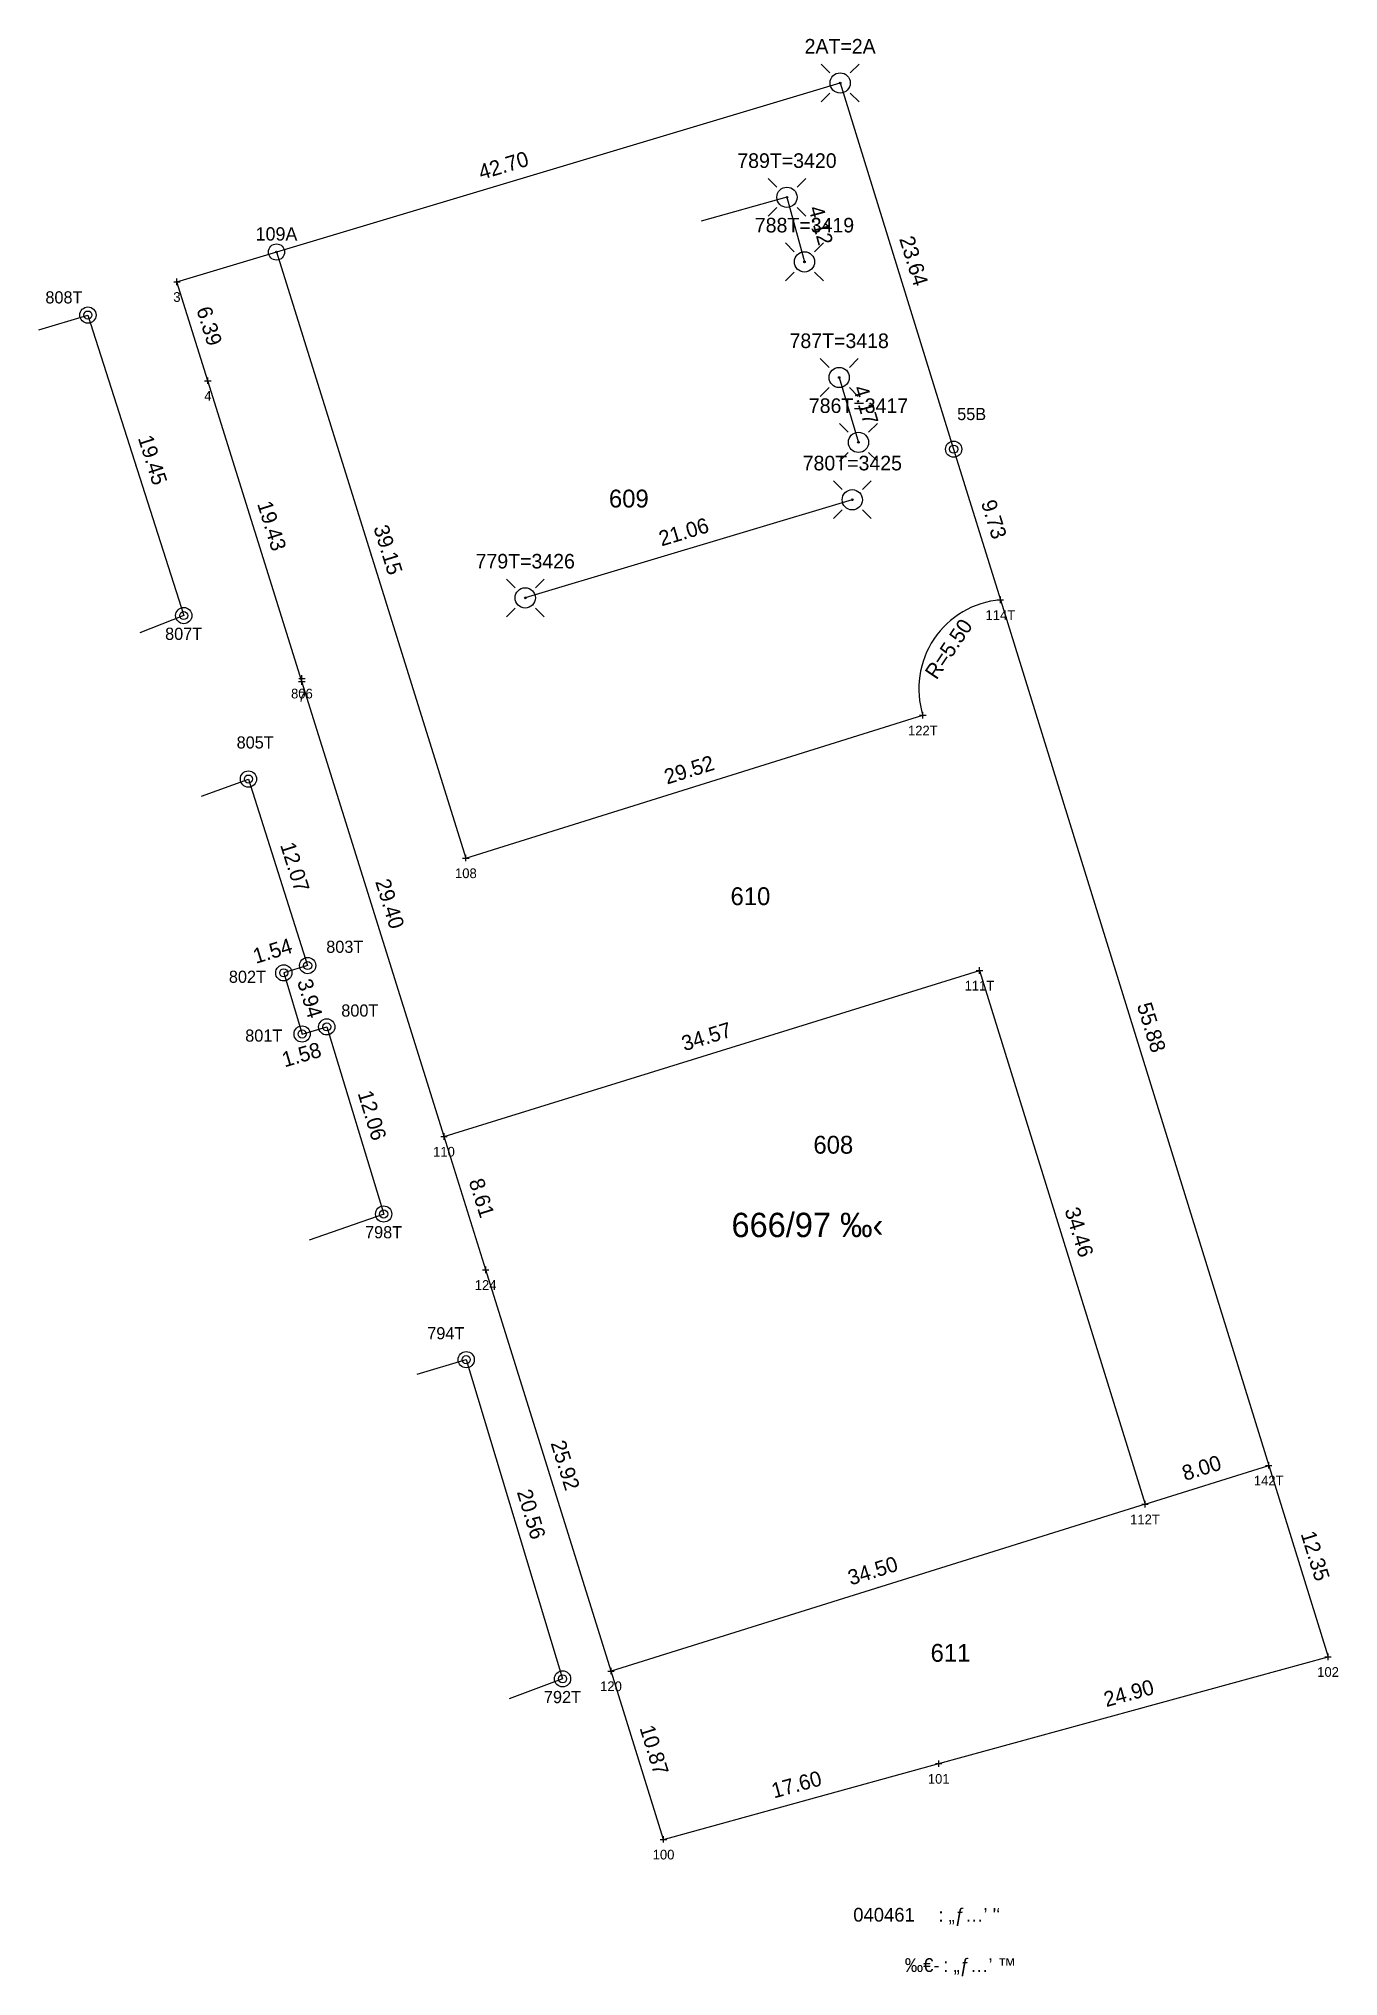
# Model space of a CAD drawing. Header units: millimetres. Extents: x 4005 to 4085, y 4900 to 5020.
import ezdxf
from ezdxf.enums import TextEntityAlignment as Align

# ---------------------------------------------------------------- set-up
doc = ezdxf.new("R2010")
doc.units = ezdxf.units.MM
for name, color, linetype in [('BLDP001', 7, 'Continuous'), ('PCLP004', 3, 'Continuous'), ('PCLS007R', 240, 'Continuous'), ('SRVS003', 7, 'Continuous'), ('SRVS006', 2, 'Continuous'), ('SRVS011', 7, 'Continuous')]:
    doc.layers.add(name, color=color, linetype=linetype)
doc.styles.add('HEBTXT', font='HEBTXT.shx')
doc.styles.add('MD-2010', font='hebtxt.shx', dxfattribs={"height": 0.5})

# ---------------------------------------------------------------- blocks, each defined once
blk = doc.blocks.new('SRVS011')
for p, q in [((-0.4000000000232831, 0), (0.4000000000232831, 0)), ((0, -0.4000000000232831), (0, 0.4000000000232831))]:
    blk.add_line(p, q)
at = {"color": 1, "style": 'HEBTXT', "flags": 1}
blk.add_attdef('HEIGHT', text='', height=1.5, dxfattribs=at).set_placement((0.00146799873741088, 0.7487092629989718), align=Align.CENTER)
at = {"color": 3, "style": 'HEBTXT'}
blk.add_attdef('NAME', text='', height=1.2, dxfattribs=at).set_placement((-0.002842814885582357, -2.476392554601262), align=Align.CENTER)
at = {"color": 4, "style": 'HEBTXT'}
blk.add_attdef('KIND', text='', height=1.5, dxfattribs=at).set_placement((-0.004717186985146782, -4.651868405695637), align=Align.CENTER)
at = {"style": 'HEBTXT', "flags": 9}
for tag, p in [('SOURCE-CODE', (-2.523235814856179, -6.688080863657206)), ('MARK-CODE', (-2.651020829563208, -8.706629235184437))]:
    blk.add_attdef(tag, p, '', height=1.5, dxfattribs=at)
blk.add_attdef('KIND_2', text='', height=1.5, dxfattribs=at).set_placement((0, -10.75358121948082, -0.001), align=Align.CENTER)
at = {"color": 4, "style": 'HEBTXT', "flags": 9}
blk.add_attdef('UDKIND', text='', height=1.5, dxfattribs=at).set_placement((-0.004717186985146782, -12.94676414498272), align=Align.CENTER)
blk = doc.blocks.new('SRVS003')
for centre, radius in [((0, 0, -0.001), 1), ((0, 0), 0.1)]:
    blk.add_circle(centre, radius)
at = {"style": 'HEBTXT'}
for tag, height, p in [('NAME', 1.65, (0, 1.400000000000006)), ('HEIGHT', 1.8, (0, -3.199999999999989))]:
    blk.add_attdef(tag, text='', height=height, dxfattribs=at).set_placement(p, align=Align.CENTER)
for tag, flags, p in [('KIND', 1, (0, -5.400000000000006)), ('SOURCE-CODE', 9, (0, -7.599999999999994)), ('MARK-CODE', 9, (0, -9.800000000000011)), ('KIND_2', 9, (0, -11.96614500000001, -0.001)), ('UDKIND', 9, (0, -14.00638940222564))]:
    blk.add_attdef(tag, text='', height=1.8, dxfattribs=dict(at, flags=flags)).set_placement(p, align=Align.CENTER)
blk = doc.blocks.new('SRVS006')
for radius in [1, 0.5]:
    blk.add_circle((0, 0), radius)
at = {"layer": 'DEFPOINTS'}
blk.add_circle((0, 0), 0.003, dxfattribs=at)
at = {"style": 'HEBTXT'}
blk.add_attdef('NAME', text='', height=1.5, dxfattribs=at).set_placement((-0.01061771158461511, -2.996116567604872), align=Align.CENTER)
for tag, flags, p in [('KIND', 1, (0, -6.042079831357228, -0.001)), ('HEIGHT', 1, (0, -8, -0.001)), ('SOURCE-CODE', 9, (0, -9.957920168642772, -0.001)), ('MARK-CODE', 9, (0, -11.91584033728554, -0.0009999999999999998)), ('KIND_2', 9, (0, -14.10014771155258, -0.001)), ('UDKIND', 9, (0, -16.18577750949049, -0.001))]:
    blk.add_attdef(tag, text='', height=1.8, dxfattribs=dict(at, flags=flags)).set_placement(p, align=Align.CENTER)
blk = doc.blocks.new('pcls004')
at = {"style": 'HEBTXT'}
blk.add_attdef('BLOCK', text='', height=3, dxfattribs=at).set_placement((0, 0.2745044955507363), align=Align.CENTER)
at = {"style": 'HEBTXT', "flags": 1}
for tag, p in [('AREA_LEGAL', (0, -3.624518381413088)), ('AREA_CALC', (0, -1.624518381413089)), ('STATUS', (0, -5.806185766918771))]:
    blk.add_attdef(tag, text='', height=1.5, dxfattribs=at).set_placement(p, align=Align.CENTER)
blk = doc.blocks.new('PCLS003')
at = {"style": 'HEBTXT'}
blk.add_attdef('PARCEL', text='', height=2.2, dxfattribs=at).set_placement((0, 1.20302619826319), align=Align.MIDDLE_CENTER)
at = {"style": 'HEBTXT', "flags": 1}
for tag, p in [('AREA_CALC', (0, -3.896504112062444)), ('BLOCK', (0, -1.896504112062444)), ('AREA_LEGAL', (0, -5.896504112062443))]:
    blk.add_attdef(tag, text='', height=1.5, dxfattribs=at).set_placement(p, align=Align.CENTER)
blk = doc.blocks.new('PCLS007')
blk.add_circle((0, 0), 0.003125)
at = {"style": 'HEBTXT'}
blk.add_attdef('FRONT-LEN', text='', height=1.875, dxfattribs=at).set_placement((0, 1.25), align=Align.CENTER)
blk = doc.blocks.new('drws033')
at = {"style": 'MD-2010'}
blk.add_text(": „ƒ…’ '‘", height=1.7, dxfattribs=at).set_placement((-14.59734936715834, -0.0006135956678079424))
blk.add_attdef('PROJ_NUM', (-25.10073242179877, 0.02089273523950652), '', height=1.7, dxfattribs=at)
blk = doc.blocks.new('drws034')
at = {"style": 'MD-2010'}
blk.add_text(': „ƒ…’ ™', height=1.7, dxfattribs=at).set_placement((-14.02359693705957, 0.0007796930245902445))
blk.add_attdef('PROJ_NAME', text='', height=1.7, dxfattribs=at).set_placement((-14.49766000057927, 0.004183352499339321), align=Align.RIGHT)
blk = doc.blocks.new('SRVS031')
at = {"flags": 128}
for points in [[(-2.326338748959063, 2.326338748959063), (-1.25245960812888, 1.25245960812888)], [(1.252459608128835, 1.252459608128858), (2.326338748959063, 2.326338748959063)], [(-2.326338748959063, -2.326338748959063), (-1.252459608128791, -1.252459608128835)], [(1.25245960812888, -1.252459608128925), (2.326338748959019, -2.326338748959063)]]:
    blk.add_lwpolyline(points, dxfattribs=at)
for radius in [1.25, 0.1]:
    blk.add_circle((0, 0), radius)
at = {"style": 'HEBTXT'}
blk.add_attdef('NAME', text='', height=1.8, dxfattribs=at).set_placement((0, 3.627516603993882), align=Align.CENTER)
at = {"style": 'HEBTXT', "flags": 1}
for tag, p in [('YOLD', (0, -5.338985584715488)), ('XOLD', (0, -7.538985584715505)), ('YNEW', (0, -9.738985584715493)), ('XNEW', (0, -11.93898558471551)), ('POSITION', (0, -16.12994565092296, -0.001)), ('RANK', (0, -14.0166893931509, -0.001))]:
    blk.add_attdef(tag, text='', height=1.8, dxfattribs=at).set_placement(p, align=Align.CENTER)

msp = doc.modelspace()

# ---------------------------------------------------------------- linework, layer by layer
at = {"layer": 'BLDP001', "elevation": 1000, "flags": 128}
for points in [[(4050.9, 5009.9), (4045.603943925309, 5008.425572113512)], [(4050.9, 5009.9), (4051.98, 5005.92)], [(4054.12, 4998.79), (4055.31, 4994.79)], [(4054.93, 4991.25), (4034.76, 4985.2)]]:
    msp.add_lwpolyline(points, dxfattribs=at)
at = {"layer": 'BLDP001', "flags": 128}
for points in [[(4004.75792301229, 5001.725956866308), (4007.79, 5002.64), (4013.7, 4984.11), (4010.988795367518, 4983.048945922593)], [(4014.786205435171, 4972.968300695974), (4017.69, 4974.03), (4021.34, 4962.53), (4019.87, 4962.08), (4021, 4958.31), (4022.52, 4958.75), (4026.03, 4947.21), (4021.425543300024, 4945.606873714382)], [(4028.103758971877, 4937.325940472842), (4031.12, 4938.23), (4037.06, 4918.55), (4033.774771119938, 4917.32676060278)]]:
    msp.add_lwpolyline(points, dxfattribs=at)
at = {"layer": 'PCLP004', "flags": 128}
for points in [[(4013.28, 5004.69), (4054.18, 5016.95)], [(4054.18, 5016.95), (4061.18, 4994.37), (4064.06, 4985.08), (4080.61, 4931.71), (4084.27, 4919.91)], [(4043.29, 4908.65), (4040.05, 4919.03), (4032.32, 4943.77), (4029.75, 4951.99), (4020.99, 4980.05), (4015.19, 4998.59), (4013.28, 5004.69)], [(4029.75, 4951.99), (4062.77, 4962.23)], [(4062.77, 4962.23), (4072.98, 4929.32), (4040.05, 4919.03)], [(4072.98, 4929.32), (4080.61, 4931.71)], [(4043.29, 4908.65), (4060.26, 4913.32), (4084.27, 4919.91)]]:
    msp.add_lwpolyline(points, dxfattribs=at)
at = {"layer": 'PCLP004', "elevation": -0.0005, "flags": 128}
msp.add_lwpolyline([(4019.42, 5006.53), (4031.1, 4969.16)], dxfattribs=at)
at = {"layer": 'PCLP004', "flags": 128}
msp.add_lwpolyline([(4064.06, 4985.08, 0.4793867117808727), (4059.28, 4977.96, -1.045257524425458)], format="xyb", dxfattribs=at)
at = {"layer": 'PCLP004', "elevation": -0.0005, "flags": 128}
msp.add_lwpolyline([(4031.1, 4969.16), (4059.28, 4977.96, 0.5088468860958365)], format="xyb", dxfattribs=at)

# ---------------------------------------------------------------- block references
at = {"xscale": 0.5, "yscale": 0.5, "zscale": 0.5}
for p, values in [((4054.18, 5016.95), {'NAME': '2AT=2A'}), ((4050.9, 5009.9, 1000), {'NAME': '789T=3420'}), ((4051.98, 5005.92, 1000), {'NAME': '788T=3419'}), ((4054.12, 4998.79, 1000), {'NAME': '787T=3418'}), ((4055.31, 4994.79, 1000), {'NAME': '786T=3417'}), ((4054.93, 4991.25, 1000), {'NAME': '780T=3425'}), ((4034.76, 4985.2, 1000), {'NAME': '779T=3426'})]:
    msp.add_blockref('SRVS031', p, dxfattribs=at).add_auto_attribs(values)
at = {"layer": 'PCLP004', "xscale": 0.5, "yscale": 0.5, "zscale": 0.5}
for name, p, values in [('PCLS003', (4041.148005152036, 4990.724222032889), {'PARCEL': '609'}), ('PCLS003', (4048.646204252887, 4966.205149584341), {'PARCEL': '610'}), ('PCLS003', (4053.758613352264, 4950.880730216918), {'PARCEL': '608'}), ('pcls004', (4052.16207498436, 4945.651125231299), {'BLOCK': '666/97 ‰‹'}), ('PCLS003', (4060.984542329567, 4919.55137595116), {'PARCEL': '611'})]:
    msp.add_blockref(name, p, dxfattribs=at).add_auto_attribs(values)
at = {"layer": 'PCLS007R', "yscale": 0.5, "zscale": 0.5}
for p, xscale, rotation, values in [((4033.73, 5010.82), 0.5, 16.68639130686586, {'FRONT-LEN': '42.70'}), ((4057.68, 5005.66), 0.5, 287.2238991873296, {'FRONT-LEN': '23.64'}), ((4014.235, 5001.64), 0.5, 287.3861081305357, {'FRONT-LEN': '6.39'}), ((4054.715, 4996.79), 0.5, 286.5677416429756, {'FRONT-LEN': '4.17'}), ((4010.745, 4993.375), 0.5, 287.6896799040197, {'FRONT-LEN': '19.45'}), ((4018.09, 4989.32), 0.5, 287.3716194580614, {'FRONT-LEN': '19.43'}), ((4044.845, 4988.225), 0.5, 16.69663810347478, {'FRONT-LEN': '21.06'}), ((4062.62, 4989.725), 0.4999999999999999, 287.2239988632804, {'FRONT-LEN': '9.73'}), ((4025.26, 4987.844999999999), 0.5, 287.3566435925388, {'FRONT-LEN': '39.15'}), ((4045.19, 4973.559999999999), 0.5, 17.34244692474894, {'FRONT-LEN': '29.52'}), ((4019.515, 4968.28), 0.5, 287.6089856310472, {'FRONT-LEN': '12.07'}), ((4025.37, 4966.02), 0.5, 287.3377461053012, {'FRONT-LEN': '29.40'}), ((4020.435, 4960.195), 0.5, 286.6853002626216, {'FRONT-LEN': '3.94'}), ((4072.335, 4958.395), 0.5, 287.2286270464335, {'FRONT-LEN': '55.88'}), ((4046.26, 4957.11), 0.5, 17.22945159576139, {'FRONT-LEN': '34.57'}), ((4024.275, 4952.98), 0.5, 286.9176341409188, {'FRONT-LEN': '12.06'}), ((4031.035, 4947.88), 0.5, 287.361961988781, {'FRONT-LEN': '8.61'}), ((4067.875, 4945.775), 0.5, 287.2359832568616, {'FRONT-LEN': '34.46'}), ((4036.185, 4931.4), 0.5, 287.3513872554479, {'FRONT-LEN': '25.92'}), ((4076.795, 4930.515), 0.5, 17.39249825695374, {'FRONT-LEN': '8.00'}), ((4034.09, 4928.389999999999), 0.4999999999999999, 286.7953511265474, {'FRONT-LEN': '20.56'}), ((4082.44, 4925.809999999999), 0.5, 287.2322954954858, {'FRONT-LEN': '12.35'}), ((4056.515, 4924.174999999999), 0.5, 17.35303392543004, {'FRONT-LEN': '34.50'}), ((4072.265, 4916.615), 0.5, 15.34796087407523, {'FRONT-LEN': '24.90'}), ((4041.67, 4913.84), 0.4999999999999999, 287.335164933349, {'FRONT-LEN': '10.87'}), ((4051.775, 4910.985), 0.5, 15.38645223114263, {'FRONT-LEN': '17.60'})]:
    msp.add_blockref('PCLS007', p, dxfattribs=dict(at, xscale=xscale, rotation=rotation)).add_auto_attribs(values)
at = {"layer": 'PCLS007R'}
ref = msp.add_blockref('PCLS007', (4051.44, 5007.91), dxfattribs=dict(at, xscale=0.5, yscale=0.5, zscale=0.5, rotation=285.1820063061022))
ref.add_attrib('FRONT-LEN', '4.12', dxfattribs={"layer": '0', "height": 0.9375, "rotation": 285.1820063061022, "style": 'HEBTXT'}).set_placement((4052.538883298057, 5008.05132335598), align=Align.CENTER)
ref = msp.add_blockref('PCLS007', (4059.96338330606, 4982.665734241157), dxfattribs=dict(at, xscale=0.5, yscale=0.5, zscale=0.5, rotation=56.1246298228295))
ref.add_attrib('FRONT-LEN', 'R=5.50', dxfattribs={"layer": '0', "height": 0.9375, "rotation": 56.1246298228295, "style": 'HEBTXT'}).set_placement((4061.260652004697, 4981.794815086736), align=Align.CENTER)
ref = msp.add_blockref('PCLS007', (4020.605, 4962.305), dxfattribs=dict(at, xscale=0.5, yscale=0.5, zscale=0.5, rotation=17.02052561151059))
ref.add_attrib('FRONT-LEN', '1.54', dxfattribs={"layer": '0', "height": 0.9375, "rotation": 17.02052561151059, "style": 'HEBTXT'}).set_placement((4019.311081368939, 4962.988445763793), align=Align.CENTER)
ref = msp.add_blockref('PCLS007', (4021.76, 4958.53), dxfattribs=dict(at, xscale=0.5, yscale=0.5, zscale=0.5, rotation=16.14433878026974))
ref.add_attrib('FRONT-LEN', '1.58', dxfattribs={"layer": '0', "height": 0.9375, "rotation": 16.14433878026974, "style": 'HEBTXT'}).set_placement((4021.094579325231, 4956.591171857175), align=Align.CENTER)
at = {"layer": 'PCLS007R', "xscale": 0.5, "yscale": 0.5, "zscale": 0.5}
for name, p, values in [('drws033', (4067.539224887742, 4903.568517703648), {'PROJ_NUM': '040461'}), ('drws034', (4067.558580474694, 4900.472805159294), {'PROJ_NAME': '‰€-'})]:
    msp.add_blockref(name, p, dxfattribs=at).add_auto_attribs(values)
at = {"layer": 'SRVS003', "xscale": 0.5, "yscale": 0.5, "zscale": 0.5}
msp.add_blockref('SRVS003', (4019.42, 5006.53), dxfattribs=at).add_auto_attribs({'NAME': '109A'})
at = {"layer": 'SRVS006'}
ref = msp.add_blockref('SRVS006', (4007.79, 5002.64, 1000), dxfattribs=dict(at, xscale=0.5, yscale=0.5, zscale=0.5))
ref.add_attrib('NAME', '808T', dxfattribs={"layer": '0', "height": 0.75, "style": 'HEBTXT'}).set_placement((4006.310537268247, 5003.356400780392, 1000), align=Align.CENTER)
ref = msp.add_blockref('SRVS006', (4061.18, 4994.37, 1000), dxfattribs=dict(at, xscale=0.5, yscale=0.5, zscale=0.5))
ref.add_attrib('NAME', '55B', dxfattribs={"layer": '0', "height": 0.75, "style": 'HEBTXT'}).set_placement((4062.289041082583, 4996.163651758592, 1000), align=Align.CENTER)
at = {"layer": 'SRVS006', "xscale": 0.5, "yscale": 0.5, "zscale": 0.5}
for name, p, values in [('SRVS006', (4013.7, 4984.11, 1000), {'NAME': '807T'}), ('SRVS011', (4064.06, 4985.08, 1000), {'NAME': '114T'}), ('SRVS011', (4059.28, 4977.96), {'NAME': '122T'}), ('SRVS011', (4062.77, 4962.23), {'NAME': '111T'}), ('SRVS006', (4026.03, 4947.21, 1000), {'NAME': '798T'}), ('SRVS011', (4080.61, 4931.71, 1000), {'NAME': '142T'}), ('SRVS011', (4072.98, 4929.32), {'NAME': '112T'}), ('SRVS006', (4037.06, 4918.55, 1000), {'NAME': '792T'})]:
    msp.add_blockref(name, p, dxfattribs=at).add_auto_attribs(values)
at = {"layer": 'SRVS006'}
ref = msp.add_blockref('SRVS006', (4017.69, 4974.03, 1000), dxfattribs=dict(at, xscale=0.5, yscale=0.5, zscale=0.5))
ref.add_attrib('NAME', '805T', dxfattribs={"layer": '0', "height": 0.75, "style": 'HEBTXT'}).set_placement((4018.104496333806, 4975.912818396054, 1000), align=Align.CENTER)
ref = msp.add_blockref('SRVS006', (4021.34, 4962.53, 1000), dxfattribs=dict(at, xscale=0.5, yscale=0.5, zscale=0.5))
ref.add_attrib('NAME', '803T', dxfattribs={"layer": '0', "height": 0.75, "style": 'HEBTXT'}).set_placement((4023.630563764271, 4963.314526647047, 1000), align=Align.CENTER)
ref = msp.add_blockref('SRVS006', (4019.87, 4962.08, 1000), dxfattribs=dict(at, xscale=0.5, yscale=0.5, zscale=0.5))
ref.add_attrib('NAME', '802T', dxfattribs={"layer": '0', "height": 0.75, "style": 'HEBTXT'}).set_placement((4017.627058526986, 4961.465102027193, 1000), align=Align.CENTER)
ref = msp.add_blockref('SRVS006', (4022.52, 4958.75, 1000), dxfattribs=dict(at, xscale=0.5, yscale=0.5, zscale=0.5))
ref.add_attrib('NAME', '800T', dxfattribs={"layer": '0', "height": 0.75, "style": 'HEBTXT'}).set_placement((4024.559235671276, 4959.382964385105, 1000), align=Align.CENTER)
ref = msp.add_blockref('SRVS006', (4021, 4958.31, 1000), dxfattribs=dict(at, xscale=0.5, yscale=0.5, zscale=0.5))
ref.add_attrib('NAME', '801T', dxfattribs={"layer": '0', "height": 0.75, "style": 'HEBTXT'}).set_placement((4018.634570769477, 4957.838130234201, 1000), align=Align.CENTER)
ref = msp.add_blockref('SRVS006', (4031.12, 4938.23, 1000), dxfattribs=dict(at, xscale=0.5, yscale=0.5, zscale=0.5))
ref.add_attrib('NAME', '794T', dxfattribs={"layer": '0', "height": 0.75, "style": 'HEBTXT'}).set_placement((4029.860993625673, 4939.484213914548, 1000), align=Align.CENTER)
at = {"layer": 'SRVS011', "xscale": 0.5, "yscale": 0.5, "zscale": 0.5}
for p, values in [((4013.28, 5004.69), {'NAME': '3'}), ((4015.19, 4998.59), {'NAME': '4'}), ((4020.99, 4980.24), {'NAME': '806'}), ((4020.98, 4980.05), {'NAME': '7'}), ((4031.1, 4969.16), {'NAME': '108'}), ((4029.75, 4951.99), {'NAME': '110'}), ((4032.32, 4943.77), {'NAME': '124'}), ((4084.27, 4919.91), {'NAME': '102'}), ((4040.05, 4919.03), {'NAME': '120'}), ((4060.26, 4913.32), {'NAME': '101'}), ((4043.29, 4908.65), {'NAME': '100'})]:
    msp.add_blockref('SRVS011', p, dxfattribs=at).add_auto_attribs(values)

doc.saveas('drawing.dxf')
